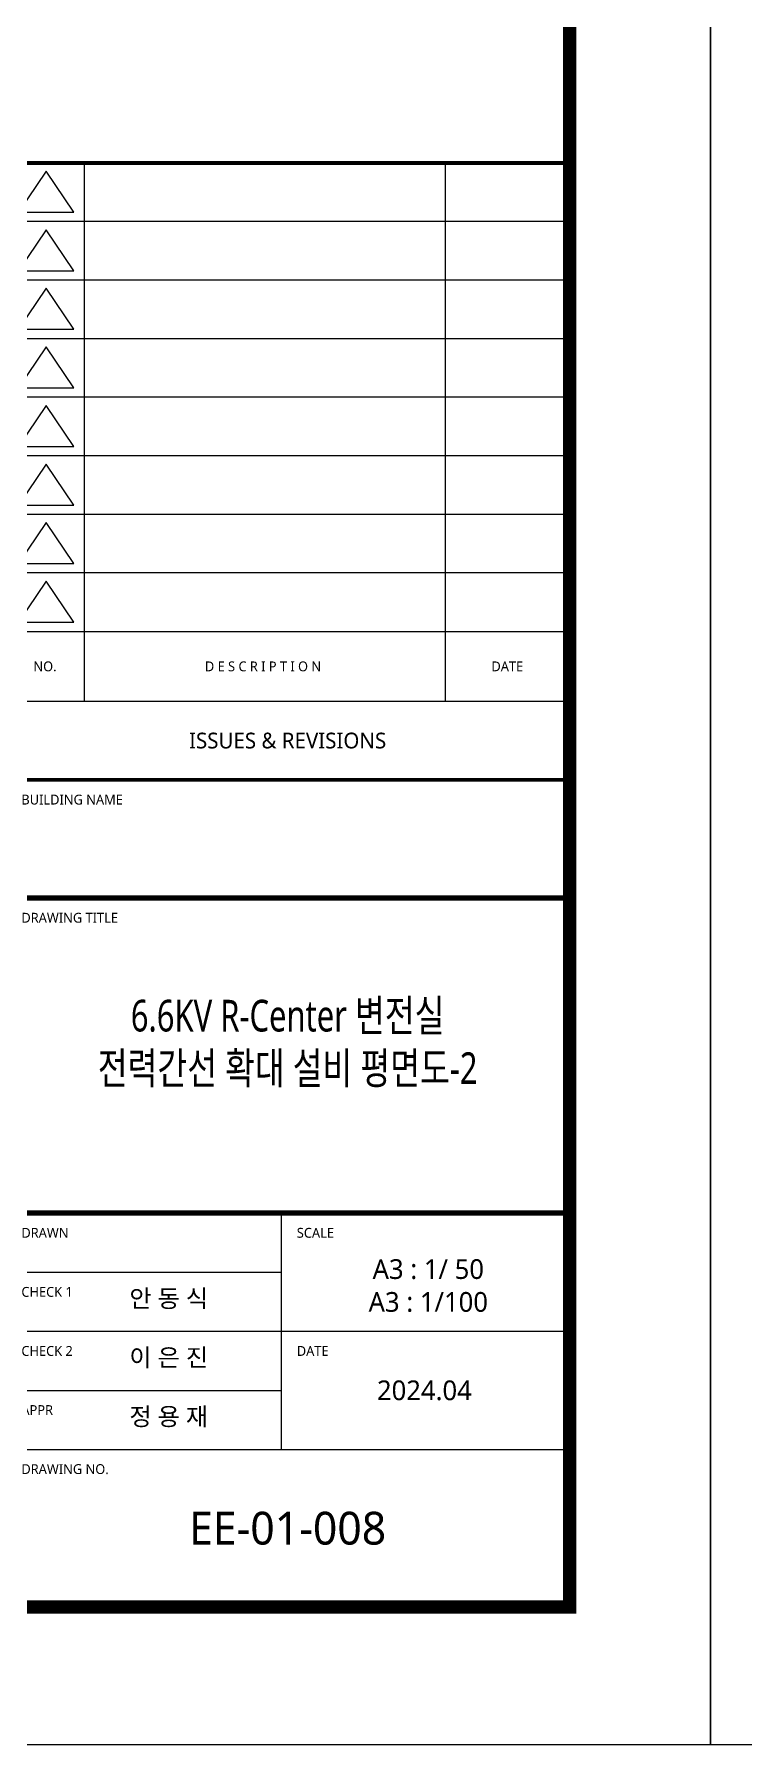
# Model space of a CAD drawing. Header units: millimetres. Extents: x 3355 to 129505, y 4600 to 34300.
# Drawn here: x 82297 to 87715, y 4600 to 17631 of the extents above; entities that cross this region are included whole.
import ezdxf
from ezdxf.enums import TextEntityAlignment as Align
from ezdxf.xclip import XClip

# ---------------------------------------------------------------- set-up
doc = ezdxf.new("R2010")
doc.units = ezdxf.units.MM
doc.header["$LTSCALE"] = 800
doc.header["$XCLIPFRAME"] = 0
for name, pattern in [('CEN', [62, 60, -1, 0, -1]), ('DASH', [0.35, 0.25, -0.1]), ('점선1', [2, 1.25, -0.75])]:
    doc.linetypes.add(name, pattern=pattern)
for name, color, linetype in [('arch', 8, 'Continuous'), ('TEXT', 3, 'Continuous'), ('XR-SHEET-SHT', 5, 'Continuous'), ('XR-SHEET-TEXT', 3, 'Continuous'), ('XREF', 7, 'CEN')]:
    doc.layers.add(name, color=color, linetype=linetype)
doc.layers.add('건축도면', color=9, linetype='Continuous', lineweight=25)
doc.styles.add('GHS', font='malgun.ttf')
doc.styles.add('XR-SHEET$0$XREF-Form$0$맑은고딕', font='malgun.ttf')
doc.styles.add('맑은고딕', font='malgun.ttf')
doc.styles.add('맑은고딕B', font='malgunbd.ttf')

# ---------------------------------------------------------------- blocks, each defined once
blk = doc.blocks.new('XR-SHEET$0$XREF-Form$0$xr-form$0$TITLE')
at = {"layer": 'XR-SHEET-TEXT', "color": 4, "style": '맑은고딕B'}
for tag, height, p in [('TITLE1', 6, (776, 116.69)), ('TITLE4', 6, (776, 111.7)), ('TITLE2', 6, (776, 107.09)), ('TITLE5', 6, (776, 102.09)), ('TITLE3', 6, (776, 97.38)), ('A0.00', 7, (775.56, 32.33))]:
    blk.add_attdef(tag, text='', height=height, dxfattribs=at).set_placement(p, align=Align.MIDDLE_CENTER)
at = {"layer": 'XR-SHEET-TEXT', "color": 3, "style": 'XR-SHEET$0$XREF-Form$0$맑은고딕'}
for tag, p in [('NAME-1', (752.37, 76.33)), ('NAME-2', (752.37, 67.33)), ('NAME-3', (752.37, 58.33)), ('NAME-4', (752.37, 49.33))]:
    blk.add_attdef(tag, text='', height=2.7, dxfattribs=at).set_placement(p, align=Align.MIDDLE_LEFT)
for tag, p in [('SCALE-A1', (796.39, 73.17)), ('SCALE-A3', (796.39, 68.31)), ('DATE', (797.36, 53.01))]:
    blk.add_attdef(tag, text='', height=3, dxfattribs=at).set_placement(p, align=Align.MIDDLE)
blk = doc.blocks.new('XR-FORM-EE', base_point=(461, 408))
at = {"layer": 'XR-SHEET-SHT', "color": 5}
for p, q in [((163900, 48198), (146700, 48198)), ((149100, 48198), (149100, 31800)), ((160100, 48198), (160100, 31800)), ((163900, 46413), (146700, 46413)), ((163900, 44628), (146700, 44628)), ((163900, 42844), (146700, 42844)), ((163900, 41059), (146700, 41059)), ((163900, 39274), (146700, 39274)), ((163900, 37489), (146700, 37489)), ((163900, 35705), (146700, 35705)), ((146700, 33920), (163900, 33920)), ((146700, 31800), (163900, 31800)), ((146700, 25800), (163900, 25800)), ((155100, 16200), (155100, 9000)), ((146700, 14400), (155100, 14400)), ((146700, 12600), (163900, 12600)), ((146700, 10800), (155100, 10800)), ((146700, 9000), (163900, 9000))]:
    blk.add_line(p, q, dxfattribs=at)
blk.add_lwpolyline([(0, 118800), (168200, 118800), (168200, 0), (0, 0)], close=True, dxfattribs=at)
at = {"layer": 'XR-SHEET-SHT', "color": 5, "const_width": 400}
blk.add_lwpolyline([(9300, 114600), (163900, 114600), (163900, 4200), (9300, 4200)], close=True, dxfattribs=at)
at = {"layer": 'XR-SHEET-SHT', "color": 5}
for points, const_width in [([(146700, 48198), (163900, 48198)], 114), ([(146700, 29400), (163900, 29400)], 114), ([(146700, 25800), (163900, 25800)], 160), ([(146700, 25800), (163900, 25800)], 140), ([(146700, 16200), (163900, 16200)], 160)]:
    blk.add_lwpolyline(points, dxfattribs=dict(at, const_width=const_width))
at = {"layer": 'XR-SHEET-SHT', "color": 5, "flags": 128}
for points in [[(147937, 47949), (147097, 46700), (148777, 46700)], [(147937, 46165), (147097, 44915), (148777, 44915)], [(147937, 44380), (147097, 43131), (148777, 43131)], [(147937, 42595), (147097, 41346), (148777, 41346)], [(147937, 40810), (147097, 39561), (148777, 39561)], [(147937, 39026), (147097, 37776), (148777, 37776)], [(147937, 37241), (147097, 35992), (148777, 35992)], [(147937, 35456), (147097, 34207), (148777, 34207)]]:
    blk.add_lwpolyline(points, close=True, dxfattribs=at)
at = {"layer": 'XR-SHEET-TEXT', "color": 3}
ref = blk.add_blockref('XR-SHEET$0$XREF-Form$0$xr-form$0$TITLE', (0, -297), dxfattribs=dict(at, xscale=200, yscale=200, zscale=200))
ref.add_attrib('NAME-2', '안 동 식', dxfattribs={"color": 3, "height": 540, "style": '맑은고딕'}).set_placement((150474, 13169), align=Align.BOTTOM_LEFT)
ref.add_attrib('NAME-3', '이 은 진', dxfattribs={"color": 3, "height": 540, "style": '맑은고딕'}).set_placement((150474, 11369), align=Align.BOTTOM_LEFT)
ref.add_attrib('NAME-4', '정 용 재', dxfattribs={"color": 3, "height": 540, "style": '맑은고딕'}).set_placement((150474, 9569), align=Align.BOTTOM_LEFT)
ref.add_attrib('DATE', '2024.04', dxfattribs={"color": 3, "height": 600, "style": '맑은고딕'}).set_placement((159471, 10800), align=Align.MIDDLE)
at = {"layer": 'XR-SHEET-SHT', "color": 7, "style": 'XR-SHEET$0$XREF-Form$0$맑은고딕'}
for s, height, p in [('NO.', 300, (147900, 32860)), ('D E S C R I P T I O N ', 300, (154600, 32860)), ('DATE', 300, (162000, 32860)), ('ISSUES & REVISIONS', 480, (155300, 30600))]:
    blk.add_text(s, height=height, dxfattribs=at).set_placement(p, align=Align.MIDDLE_CENTER)
for s, p in [('BUILDING NAME', (147180, 28800)), ('DRAWING TITLE', (147180, 25200)), ('DRAWN', (147180, 15600)), ('SCALE', (155580, 15600)), ('CHECK 1', (147180, 13800)), ('CHECK 2', (147180, 12000)), ('DATE', (155580, 12000)), ('APPR', (147180, 10200)), ('DRAWING NO.', (147180, 8400))]:
    blk.add_text(s, height=300, dxfattribs=at).set_placement(p, align=Align.MIDDLE_LEFT)
blk = doc.blocks.new('XR-현황측량도')
at = {"color": 0}
blk.add_lwpolyline([(86810, 78764, 0.043248), (87949, 77003, 0.113814), (91117, 74545, 0.13394), (93095, 74047), (94071, 74047), (99828, 74046), (108550, 74046), (116948, 74022), (126987, 74021), (128740, 73975), (135159, 74063), (143027, 74044), (151690, 74037), (154883, 74051), (162789, 74142), (171655, 74152), (178948, 74224), (185441, 74258), (186412, 74405), (193068, 76972, 0.271364), (196517, 81929), (196870, 86053), (196859, 91789), (196871, 109951)], format="xyb", dxfattribs=at)
at = {"color": 0, "elevation": 94000}
blk.add_lwpolyline([(130410, 75138), (131039, 75205), (131039, 75205), (131744, 75304), (131744, 75304), (132444, 75434), (132444, 75434), (133135, 75601), (133135, 75601), (133815, 75810), (133815, 75810), (134479, 76066), (134479, 76066), (135121, 76374), (135121, 76374), (135733, 76735), (135733, 76735), (136317, 77142), (136317, 77142), (136877, 77582), (136877, 77582), (137136, 77803)], dxfattribs=at)
at = {"color": 0}
blk.add_lwpolyline([(154883, 74051), (160043, 76594), (166254, 77087), (174070, 77402), (176496, 77803)], dxfattribs=at)
blk = doc.blocks.new('XR-PLAN', base_point=(461, 408))
at = {"layer": 'arch'}
for p, q in [((52900, 42600), (67000, 42600)), ((52900, 42465), (67000, 42465))]:
    blk.add_line(p, q, dxfattribs=at)
at = {"layer": 'arch', "linetype": 'DASH'}
blk.add_lwpolyline([(58194, 55900), (41700, 55900), (41700, 43269), (58194, 43269)], close=True, dxfattribs=at)
at = {"layer": 'arch'}
ref = blk.add_blockref('XR-현황측량도', (-77510, -35338), dxfattribs=at)
XClip(ref).set_block_clipping_path([(86810.4680804907, 39538.2997129494), (224210.4680804907, 149938.2997129495)])

msp = doc.modelspace()

# ---------------------------------------------------------------- block references
at = {"layer": 'XREF', "xscale": 0.25, "yscale": 0.25, "zscale": 0.25}
for p in [(45519.85398, 4702.54534), (87569.85398, 4702.54534)]:
    msp.add_blockref('XR-FORM-EE', p, dxfattribs=at)
at = {"layer": '건축도면', "color": 1, "linetype": '점선1', "ltscale": 0.2}
ref = msp.add_blockref('XR-PLAN', (-6983.32308, -27635.43025), dxfattribs=at)
XClip(ref).set_block_clipping_path([(56227.7345986668, 39479.2603850555), (77438.0684519374, 60194.2361228569)])
ref = msp.add_blockref('XR-PLAN', (35066.67692, -27635.43025), dxfattribs=at)
XClip(ref).set_block_clipping_path([(56227.7345986668, 39479.2603850555), (77438.0684519374, 60194.2361228569)])

# ---------------------------------------------------------------- texts
at = {"layer": 'TEXT', "style": 'GHS', "width": 0.75}
for s, p in [('6.6KV R-Center 변전실', (84229.59713, 10154.74009)), ('전력간선 확대 설비 평면도-2', (84229.59713, 9754.74009))]:
    msp.add_text(s, height=241.4841936, dxfattribs=at).set_placement(p, align=Align.MIDDLE_CENTER)
at = {"layer": 'TEXT', "style": 'GHS'}
for s, height, p in [('A3 : 1/ 50', 150, (85302.15974, 8224.09288)), ('A3 : 1/100', 150, (85302.15974, 7974.09288)), ('EE-01-008', 250, (84229.59713, 6250.43465))]:
    msp.add_text(s, height=height, dxfattribs=at).set_placement(p, align=Align.MIDDLE_CENTER)

doc.saveas('drawing.dxf')
